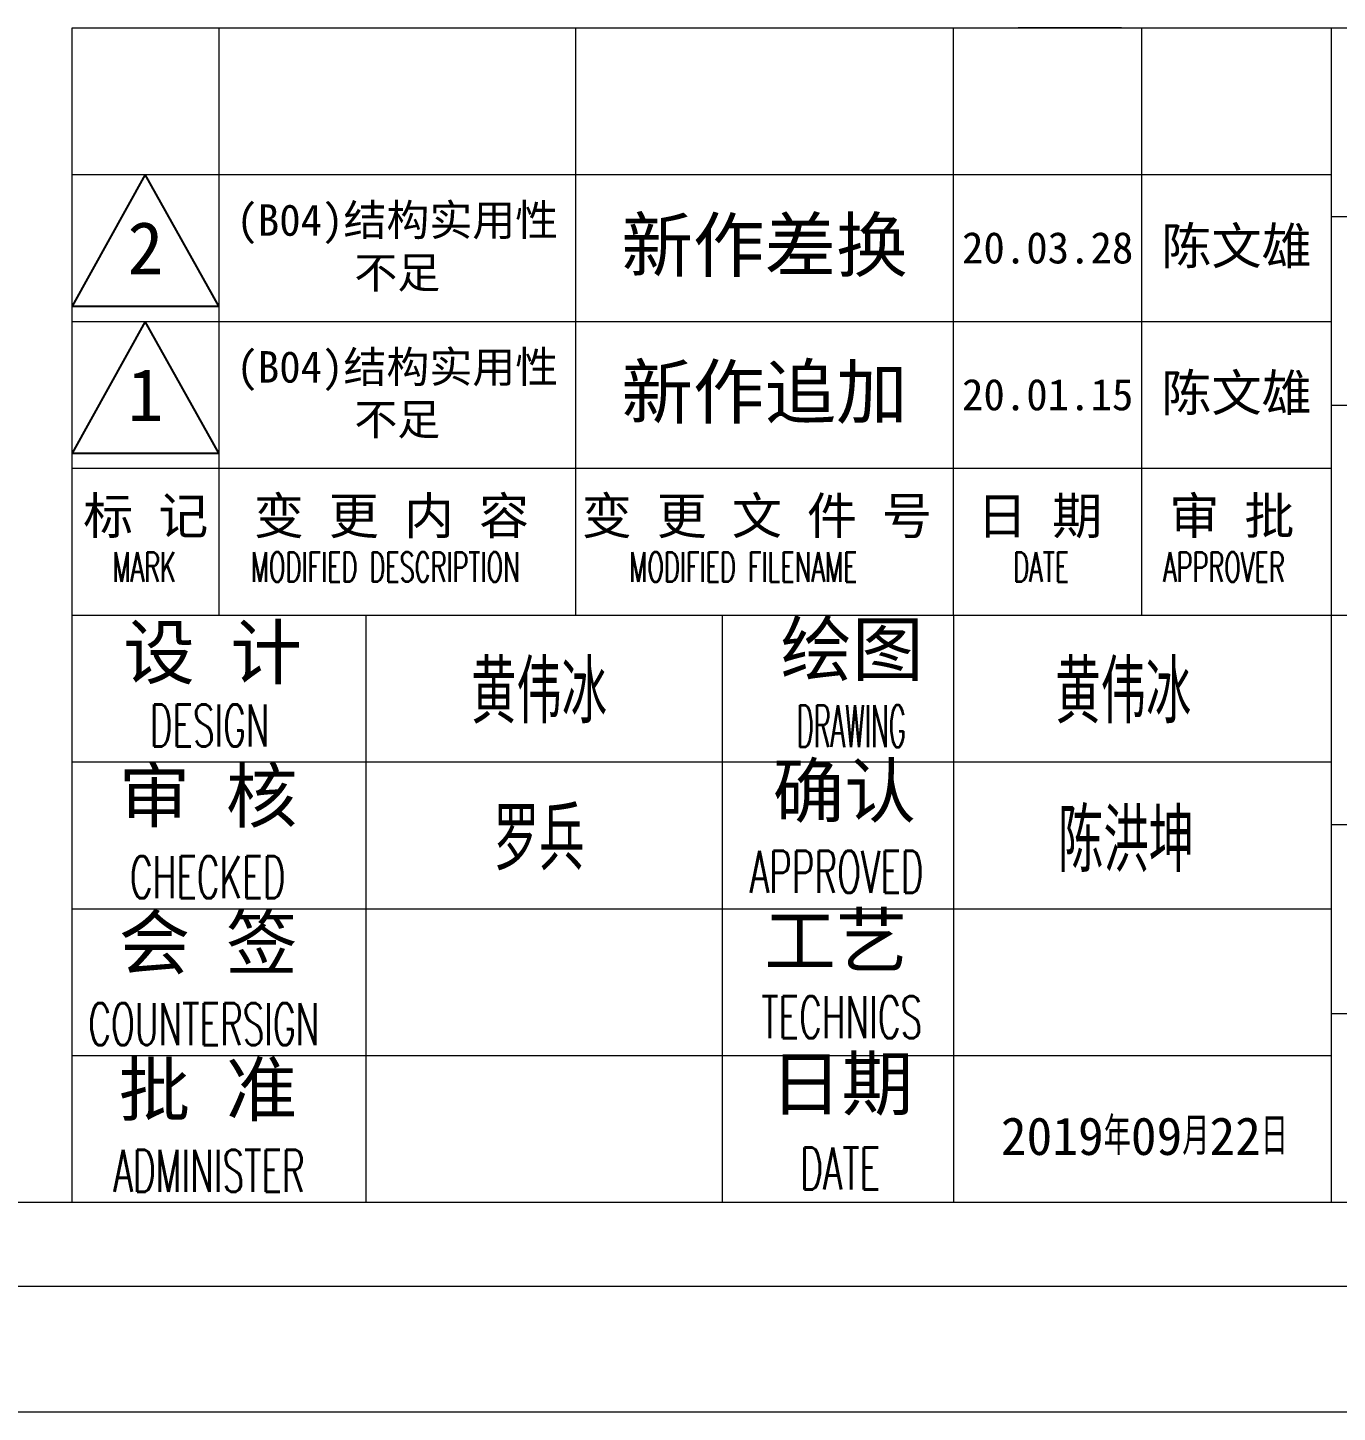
# Model space of a CAD drawing. Header units: millimetres. Extents: x 29078 to 32945, y -44812 to -43100.
# Drawn here: x 29989.5 to 30239.1, y -44812.3 to -44548.3 of the extents above; entities that cross this region are included whole.
import ezdxf

# ---------------------------------------------------------------- set-up
doc = ezdxf.new("R2010")
doc.units = ezdxf.units.MM
for name, color, linetype, lineweight in [('Title_frame', 7, 'Continuous', 13), ('TK', 7, 'Continuous', 13), ('标注线', 3, 'Continuous', 25)]:
    doc.layers.add(name, color=color, linetype=linetype, lineweight=lineweight)
doc.layers.add('不可打印', color=7, linetype='Continuous', lineweight=13, plot=False)
doc.styles.get("Standard").update_dxf_attribs({"font": 'simplex.shx', "bigfont": 'gbcbig.shx'})

# ---------------------------------------------------------------- blocks, each defined once
blk = doc.blocks.new('A$C2D533E0D')
at = {"layer": 'TK', "ltscale": 2}
for p, q in [((-10, 10), (-400, 10)), ((-6, 6), (-414, 6))]:
    blk.add_line(p, q, dxfattribs=at)
at = {"layer": '不可打印', "color": 1, "linetype": 'Continuous', "ltscale": 2}
blk.add_line((0, 0), (-420, 0), dxfattribs=at)
blk = doc.blocks.new('*U19')
at = {"layer": 'TK'}
for p, q in [((-1784.986, 12604.92), (-1784.986, 12576.92)), ((-1767.986, 12576.92), (-1767.986, 12604.92)), ((-1749.986, 12576.92), (-1749.986, 12604.92)), ((-1741.003, 12576.92), (-1741.003, 12604.92)), ((-1791.986, 12597.92), (-1731.986, 12597.92)), ((-1731.986, 12595.92), (-1611.986, 12595.92)), ((-1791.986, 12590.92), (-1731.986, 12590.92)), ((-1731.986, 12586.92), (-1611.986, 12586.92)), ((-1791.986, 12583.92), (-1731.986, 12583.92)), ((-1777.981, 12576.92), (-1777.986, 12548.92)), ((-1760.986, 12548.92), (-1760.986, 12576.92)), ((-1749.986, 12576.92), (-1749.986, 12548.92)), ((-1791.986, 12569.92), (-1731.986, 12569.92)), ((-1611.986, 12566.92), (-1731.986, 12566.92)), ((-1791.986, 12562.92), (-1731.986, 12562.92)), ((-1701.986, 12557.92), (-1731.986, 12557.92)), ((-1791.986, 12555.92), (-1731.986, 12555.92))]:
    blk.add_line(p, q, dxfattribs=at)
for points in [[(-1791.986, 12604.92), (-1611.986, 12604.92), (-1611.986, 12548.92), (-1791.986, 12548.92)], [(-1791.986, 12604.92), (-1731.986, 12604.92), (-1731.986, 12548.92), (-1791.986, 12548.92)]]:
    blk.add_lwpolyline(points, close=True, dxfattribs=at)
blk.add_lwpolyline([(-1791.986, 12576.92), (-1611.986, 12576.92)], dxfattribs=at)
at = {"layer": 'Title_frame', "color": 3, "linetype": 'Continuous'}
for s, height, width, p in [('MARK', 1.4, 0.6, (-1790.064, 12578.513)), ('MODIFIED DESCRIPTION', 1.4, 0.6, (-1783.47, 12578.513)), ('MODIFIED FILENAME', 1.4, 0.6, (-1765.435, 12578.513)), ('DATE', 1.4, 0.6, (-1747.135, 12578.513)), ('APPROVER', 1.4, 0.6, (-1739.998, 12578.513)), ('DESIGN', 2, 0.6, (-1788.278, 12570.664)), ('DRAWING', 2, 0.45, (-1757.464, 12570.625)), ('CHECKED', 2, 0.6, (-1789.225, 12563.427)), ('APPROVED', 2, 0.6, (-1759.689, 12563.687)), ('TECHNICS', 2, 0.6, (-1759.139, 12556.751)), ('COUNTERSIGN', 2, 0.6, (-1791.208, 12556.427)), ('ADMINISTER', 2, 0.6, (-1790.006, 12549.427)), ('DATE', 2, 0.6, (-1757.282, 12549.538))]:
    blk.add_text(s, height=height, dxfattribs=dict(at, width=width)).set_placement(p)
at = {"layer": 'TK', "color": 3, "attachment_point": 1}
for s, insert, char_height, width in [('{\\fFangSong_GB2312|b0|i0|c134|p49;标 记 }', (-1791.457, 12582.529), 1.75, 11.88299), ('{\\fFangSong_GB2312|b0|i0|c134|p49;变 更 内 容}', (-1783.327, 12582.529), 1.75, 16.66633), ('{\\fFangSong_GB2312|b0|i0|c134|p49;变 更 文 件 号}', (-1767.7, 12582.529), 1.75, 16.66633), ('{\\fFangSong_GB2312|b0|i0|c134|p49;日 期}', (-1748.86, 12582.529), 1.75, 11.88299), ('{\\fFangSong_GB2312|b0|i0|c134|p49;审 批}', (-1739.701, 12582.529), 1.75, 11.88299), ('{\\fFangSong_GB2312|b0|i0|c134|p49;设 计}', (-1789.544, 12576.4), 2.5, 16.9757), ('{\\fﾷￂￋￎ_GB2312|b0|i0|c134|p49;绘图}', (-1758.228, 12576.55), 2.5, 16.9757), ('{\\fFangSong_GB2312|b0|i0|c134|p49;审 核}', (-1789.765, 12569.562), 2.5, 16.9757), ('{\\fﾷￂￋￎ_GB2312|b0|i0|c134|p49;确认}', (-1758.601, 12569.797), 2.5, 16.9757), ('{\\fFangSong_GB2312|b0|i0|c134|p49;会 签}', (-1789.765, 12562.562), 2.5, 16.9757), ('{\\fﾷￂￋￎ_GB2312|b0|i0|c134|p49;工艺}', (-1759.001, 12562.662), 2.5, 16.9757), ('{\\fFangSong_GB2312|b0|i0|c134|p49;批 准}', (-1789.765, 12555.562), 2.5, 16.9757), ('{\\fﾷￂￋￎ_GB2312|b0|i0|c134|p49;日期}', (-1758.722, 12555.843), 2.5, 16.9757)]:
    blk.add_mtext(s, dxfattribs=dict(at, insert=insert, char_height=char_height, width=width))

msp = doc.modelspace()

# ---------------------------------------------------------------- linework, layer by layer
at = {"layer": 'TK'}
msp.add_line((30197.964, -44548.306), (30178.268, -44548.306), dxfattribs=at)
at = {"layer": '标注线'}
for p, q in [((30011.827, -44576.306), (29997.898, -44601.406)), ((30025.898, -44601.406), (30011.827, -44576.306)), ((29997.898, -44601.406), (30025.898, -44601.406)), ((30011.827, -44604.306), (29997.898, -44629.406)), ((30025.898, -44629.406), (30011.827, -44604.306)), ((29997.898, -44629.406), (30025.898, -44629.406))]:
    msp.add_line(p, q, dxfattribs=at)

# ---------------------------------------------------------------- block references
at = {"layer": 'TK', "xscale": 4, "yscale": 4, "zscale": 4}
for name, p in [('A$C2D533E0D', (30757.898, -44812.306)), ('*U19', (37165.844, -94967.985))]:
    msp.add_blockref(name, p, dxfattribs=at)

# ---------------------------------------------------------------- texts
at = {"layer": 'TK', "char_height": 12, "width": 60.672, "attachment_point": 5}
for s, insert in [('黄伟冰', (30086.911, -44674.971)), ('黄伟冰', (30198.267, -44674.971)), ('罗兵', (30086.905, -44702.971)), ('陈洪坤', (30198.808, -44703.313))]:
    msp.add_mtext(s, dxfattribs=dict(at, insert=insert))
at = {"layer": 'TK', "insert": (30202.312, -44759.701), "char_height": 7.2, "width": 68.45346, "attachment_point": 5, "line_spacing_factor": 0.833333}
msp.add_mtext('{\\fFangSong_GB2312|b0|i0|c134|p49;2019}年{\\fFangSong_GB2312|b0|i0|c134|p49;09}月{\\fFangSong_GB2312|b0|i0|c134|p49;22}日', dxfattribs=at)
at = {"layer": '标注线', "attachment_point": 5}
for s, insert, char_height, width in [('{\\fFangSong|b0|i0|c134|p49;(B04)结构实用性不足}', (30059.898, -44590.306), 6, 68), ('{\\fFangSong|b0|i0|c134|p49;新作差换}', (30129.898, -44590.306), 10, 72), ('{\\fFangSong|b0|i0|c134|p49;2}', (30011.898, -44590.306), 10, 28), ('{\\fFangSong|b0|i0|c134|p49;陈文雄}', (30219.865, -44590.306), 7, 36.06597), ('{\\fFangSong|b0|i0|c134|p49;20.03.28}', (30183.865, -44590.306), 6, 35.93403), ('{\\fFangSong|b0|i0|c134|p49;(B04)结构实用性不足}', (30059.898, -44618.306), 6, 68), ('{\\fFangSong|b0|i0|c134|p49;新作追加}', (30129.898, -44618.306), 10, 72), ('{\\fFangSong|b0|i0|c134|p49;陈文雄}', (30219.865, -44618.306), 7, 36.06597), ('{\\fFangSong|b0|i0|c134|p49;1}', (30011.898, -44618.306), 10, 28), ('{\\fFangSong|b0|i0|c134|p49;20.01.15}', (30183.865, -44618.306), 6, 35.93403)]:
    msp.add_mtext(s, dxfattribs=dict(at, insert=insert, char_height=char_height, width=width))

doc.saveas('drawing.dxf')
